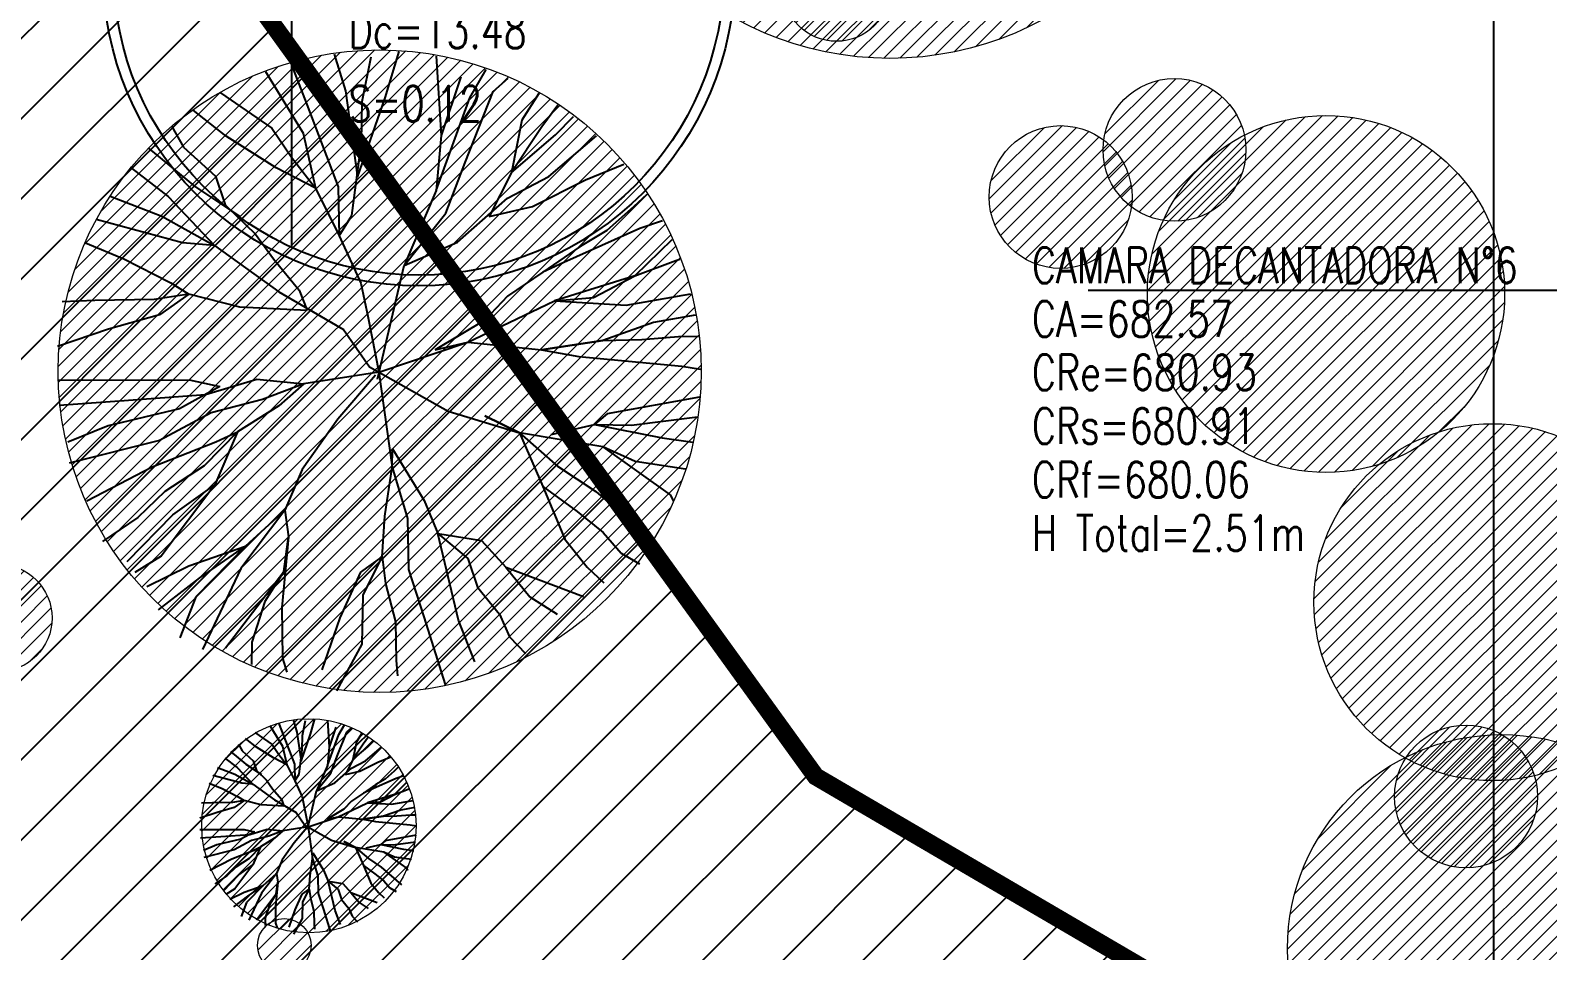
# Model space of a CAD drawing. Extents: x 352140 to 354978, y 6304672 to 6307963.
# Drawn here: x 352359.03 to 352401.51, y 6305954.48 to 6305980.27 of the extents above; entities that cross this region are included whole.
import ezdxf
from ezdxf import colors
from ezdxf.entities.mleader import LeaderData, LeaderLine
from ezdxf.math import Vec2, Vec3

# ---------------------------------------------------------------- set-up
doc = ezdxf.new("R2010")
doc.units = 0
for name, pattern in [('CONTINUOS', [0]), ('DASHDOT', [1, 0.5, -0.25, 0, -0.25]), ('DASHED', [19.049999999999997, 12.7, -6.35])]:
    doc.linetypes.add(name, pattern=pattern)
doc.layers.get('0').update_dxf_attribs({"linetype": 'CONTINUOUS'})
for name, color, linetype in [('00-S2_ALL AREA APORTANTES', 150, 'CONTINUOUS'), ('02_Geo ext_Acotamiento', 7, 'CONTINUOUS'), ('02_Geo ext_Geometria', 2, 'CONTINUOUS'), ('03_Pav ext_HCV', 34, 'CONTINUOUS'), ('03_Pav ext_Vereda HC', 42, 'CONTINUOUS'), ('03_S2_Pav ext_Borde vereda', 7, 'CONTINUOUS'), ('05_All ext_Txt', 4, 'CONTINUOUS'), ('1-coordenadas', 8, 'CONTINUOUS'), ('Paisajismo', 253, 'CONTINUOUS')]:
    doc.layers.add(name, color=color, linetype=linetype)
doc.layers.add('0_ASD_LINEA OFICIAL', color=253, linetype='DASHDOT', lineweight=20)
doc.layers.add('0_ASD_TOPOGRAFIA_ELEMENTOS', color=7, linetype='CONTINUOS', lineweight=5, true_color=0xbdbdbd)
doc.styles.add('ROMANS', font='romans.shx', dxfattribs={"width": 0.75})
doc.dimstyles.new('Principal', dxfattribs={"dimscale": 0, "dimtxt": 2, "dimasz": 2, "dimexe": 1, "dimexo": 1, "dimtad": 1, "dimrnd": 0.05, "dimzin": 1, "dimtxsty": 'ROMANS', "dimcen": 2.5, "dimclrt": 2, "dimaunit": 2, "dimadec": 0, "dimazin": 0, "dimtfac": 1, "dimtmove": 0, "dimatfit": 3, "dimfxl": 1, "dimfxlon": 1, "dimarcsym": 0})

# ---------------------------------------------------------------- blocks, each defined once
blk = doc.blocks.new('COORDENADAS')
at = {"layer": '1-coordenadas'}
blk.add_line((220, -900.625), (220, -0.625), dxfattribs=at)
blk = doc.blocks.new('_Dot')
at = {"color": 0, "linetype": 'ByBlock', "lineweight": -2}
blk.add_line((-0.5, 0), (-1, 0), dxfattribs=at)
at = {"color": 0, "linetype": 'ByBlock', "const_width": 0.5}
blk.add_lwpolyline([(-0.25, 0, 1), (0.25, 0, 1)], format="xyb", close=True, dxfattribs=at)
blk = doc.blocks.new('*D1198')
at = {"layer": '02_Geo ext_Acotamiento', "color": 0, "lineweight": -2, "transparency": 16777216}
blk.add_line((352276.2751045862, 6305950.453590345), (352270.2940694395, 6305949.519274759), dxfattribs=at)
at = {"layer": '02_Geo ext_Acotamiento', "color": 0, "transparency": 16777216}
blk.add_solid([(352270.2683459033, 6305949.68394436), (352270.3197929759, 6305949.354605158), (352269.3060518341, 6305949.364933541)], dxfattribs=at)
at = {"layer": '02_Geo ext_Acotamiento', "color": 2, "transparency": 16777216, "insert": (352273.6384944128, 6305950.96046438), "char_height": 1, "attachment_point": 5, "rotation": 8.878591050159262, "style": 'ROMANS'}
blk.add_mtext('R125,00', dxfattribs=at)
blk = doc.blocks.new('*D1275')
at = {"layer": '02_Geo ext_Acotamiento', "color": 0, "lineweight": -2, "transparency": 16777216}
blk.add_line((352265.4146312114, 6305940.601474353), (352259.5027200941, 6305939.299539646), dxfattribs=at)
at = {"layer": '02_Geo ext_Acotamiento', "color": 0, "transparency": 16777216}
blk.add_solid([(352259.466875284, 6305939.462306128), (352259.5385649044, 6305939.136773165), (352258.5261212075, 6305939.084470786)], dxfattribs=at)
at = {"layer": '02_Geo ext_Acotamiento', "color": 2, "transparency": 16777216, "insert": (352262.7517488985, 6305940.944537443), "char_height": 1, "attachment_point": 5, "rotation": 12.419567213945234, "style": 'ROMANS'}
blk.add_mtext('R137,50', dxfattribs=at)
blk = doc.blocks.new('A$C27410629')
at = {"true_color": 0x136734, "transparency": 33554559}
h = blk.add_hatch(dxfattribs=at)
h.set_pattern_fill('ANSI31', color=116, scale=0.5)
h.set_pattern_definition([(45, (-8759.562515186517, -519.1035735587502), (-1.122532015133644, 1.122532015133644), [])])
h.paths.add_polyline_path([(137.5068959888558, 1252.464406617455, 0.1176268807227723), (109.8147584422568, 1254.193915082657, 0.06692451075002814), (94.44469839795602, 1249.334472017372, 0.3153492887079504), (64.30173641118381, 1196.270282113329, 0.02268268711599586), (65.7292635223912, 1185.310127003227), (112.3603922077091, 1218.953454515778), (153.4782689701005, 1161.962272479494), (172.1053089193083, 1139.480769404351), (187.9579650288579, 1141.807885415954), (193.565073162812, 1120.465553675225), (224.197974734232, 1050.129297271156), (250.6203797236194, 989.4787086543838), (268.1526288855184, 972.7353945672494, 7.254700715645028e-06), (291.4898137452492, 983.2987389690225), (238.1945199318034, 1105.633967029937), (205.2934048173047, 1181.112163638985), (177.0531538182076, 1197.651557407602)])
at = {"layer": '0_ASD_LINEA OFICIAL', "ltscale": 8, "const_width": 0.5}
blk.add_lwpolyline([(137.5068959889312, 1252.464406617509), (177.0531538181858, 1197.651557407789), (205.2934048172829, 1181.112163639173), (238.1945199317815, 1105.633967030124), (279.3867585223161, 1122.912494985259), (245.5796072782432, 1209.119370970666)], dxfattribs=at)
blk.add_lwpolyline([(250.6203797236194, 989.4787086543838), (268.1526288854875, 972.7353945673531, 7.254700715664111e-06), (291.4898137452146, 983.2987389692971), (291.4898137452146, 983.2987389692971), (238.1945199318034, 1105.633967029937), (205.2934048173047, 1181.112163638985), (177.0531538182076, 1197.651557407602), (137.6146324061954, 1252.315079214)], format="xyb", dxfattribs=at)
blk = doc.blocks.new('1.0 - LO RECABARREN LOTEO PARQUE - VEGETACION EXISTENTE ETAPA MUNICIPAL__2024')
at = {"layer": 'Paisajismo'}
for p, q in [((352368.9657041358, 6305978.380559478), (352369.3527101639, 6305979.671800964)), ((352366.318757469, 6305979.344127645), (352366.7707998214, 6305978.191313908)), ((352367.5361526398, 6305979.60201817), (352367.8491917923, 6305978.573858429)), ((352368.3170361707, 6305978.276460923), (352368.569526959, 6305979.529439434)), ((352370.3887605289, 6305979.546050426), (352370.5301052285, 6305977.319949766)), ((352365.6132969793, 6305979.110947855), (352366.663609882, 6305977.390718527)), ((352371.0760924261, 6305978.967579279), (352370.5301052285, 6305977.319949766)), ((352371.3352430182, 6305978.378874928), (352371.7911588892, 6305979.173740719)), ((352371.9835464956, 6305978.55025322), (352372.402297286, 6305978.931970645)), ((352364.3506563898, 6305978.519513473), (352365.7856525753, 6305977.523866047)), ((352367.8491917923, 6305978.573858429), (352368.1912957964, 6305976.156349611)), ((352368.1912957964, 6305976.156349611), (352368.9657041358, 6305978.380559478)), ((352370.3865950633, 6305975.779057735), (352371.3352430182, 6305978.378874928)), ((352371.2023397287, 6305976.564040692), (352371.9835464956, 6305978.55025322)), ((352373.2631108392, 6305978.498153873), (352372.788171853, 6305977.748680291)), ((352364.5077834129, 6305977.302258899), (352363.5836214271, 6305978.032069513)), ((352366.7707998214, 6305978.191313908), (352367.6426453426, 6305975.888034356)), ((352368.2954552409, 6305977.133459244), (352368.3170361707, 6305978.276460923)), ((352373.7958396979, 6305978.167692967), (352373.3448016866, 6305977.565952432)), ((352362.9915276097, 6305977.574236531), (352363.3157765257, 6305976.998797403)), ((352372.788171853, 6305977.748680291), (352372.5021350161, 6305976.290229687)), ((352373.3448016866, 6305977.565952432), (352372.5021350161, 6305976.290229687)), ((352373.7283481344, 6305977.343438809), (352374.2361108291, 6305977.853299774)), ((352365.9127674756, 6305976.414643046), (352364.5077834129, 6305977.302258899)), ((352365.7856525753, 6305977.523866047), (352366.3424255644, 6305976.712968682)), ((352366.663609882, 6305977.390718527), (352367.0125020529, 6305975.842763733)), ((352368.0278577389, 6305975.080376216), (352368.2954552409, 6305977.133459244)), ((352370.5301052285, 6305977.319949766), (352370.3865950633, 6305975.779057735)), ((352370.5301052285, 6305977.319949766), (352370.3865950633, 6305975.779057735)), ((352372.5021350161, 6305976.290229687), (352373.7283481344, 6305977.343438809)), ((352373.5405751289, 6305976.176868466), (352374.8787465031, 6305977.315577489)), ((352362.3470812396, 6305976.955564876), (352363.6196120108, 6305975.898231693)), ((352363.3157765257, 6305976.998797403), (352364.2156772832, 6305976.181421471)), ((352366.3424255644, 6305976.712968682), (352367.0125020529, 6305975.842763733)), ((352361.8627728363, 6305976.405001611), (352362.8817714931, 6305975.610781808)), ((352367.0125020529, 6305975.842763733), (352365.9127674756, 6305976.414643046)), ((352370.6606686449, 6305975.145007697), (352371.2023397287, 6305976.564040692)), ((352372.5021350161, 6305976.290229687), (352371.8756207993, 6305975.05347952)), ((352374.5661372056, 6305976.079041244), (352375.6435983298, 6305976.520713099)), ((352363.6196120108, 6305975.898231693), (352364.8962047686, 6305975.056093735)), ((352364.2156772832, 6305976.181421471), (352364.4865137571, 6305975.375922856)), ((352367.0125020529, 6305975.842763733), (352367.6739394603, 6305974.515351561)), ((352367.6426453426, 6305975.888034356), (352367.6739394603, 6305974.515351561)), ((352372.3849398039, 6305975.56981266), (352373.5405751289, 6305976.176868466)), ((352373.0872056907, 6305975.331984677), (352374.5661372056, 6305976.079041244)), ((352361.2632517074, 6305975.626731434), (352362.7072093578, 6305975.066493594)), ((352362.8817714931, 6305975.610781808), (352364.1789897284, 6305974.238320043)), ((352370.3865950633, 6305975.779057735), (352369.4888475995, 6305973.680699439)), ((352370.988689699, 6305974.338424613), (352372.3849398039, 6305975.56981266)), ((352376.2824183455, 6305975.673083869), (352375.9273694637, 6305975.331418605)), ((352362.7072093578, 6305975.066493594), (352364.1789897284, 6305974.238320043)), ((352364.4865137571, 6305975.375922856), (352365.3292231722, 6305974.559621976)), ((352367.6739394603, 6305974.515351561), (352368.0278577389, 6305975.080376216)), ((352369.4888475995, 6305973.680699439), (352370.6606686449, 6305975.145007697)), ((352371.8756207993, 6305975.05347952), (352373.0872056907, 6305975.331984677)), ((352375.9273694637, 6305975.331418605), (352375.1709741527, 6305974.65965647)), ((352363.2880715404, 6305974.311476612), (352360.8683978046, 6305974.964759551)), ((352365.3292231722, 6305974.559621976), (352365.8309695933, 6305973.864104957)), ((352376.0913863587, 6305974.715554711), (352373.9623755057, 6305973.76550033)), ((352375.1709741527, 6305974.65965647), (352374.4188949556, 6305974.216490852)), ((352376.7252508917, 6305974.932441407), (352376.0913863587, 6305974.715554711)), ((352360.5739888998, 6305974.319666465), (352361.6425564708, 6305973.868946296)), ((352364.1789897284, 6305974.238320043), (352363.2880715404, 6305974.311476612)), ((352364.1789897284, 6305974.238320043), (352365.9852720418, 6305972.946465218)), ((352367.6739394603, 6305974.515351561), (352368.2781922881, 6305973.189023858)), ((352369.4888475995, 6305973.680699439), (352370.988689699, 6305974.338424613)), ((352374.4188949556, 6305974.216490852), (352373.3754840334, 6305973.492974752)), ((352376.9901210082, 6305974.397204769), (352375.9478665791, 6305973.387237479)), ((352361.6425564708, 6305973.868946296), (352362.9654676782, 6305973.198151966)), ((352365.8309695933, 6305973.864104957), (352366.5582306614, 6305972.992815541)), ((352373.9623755057, 6305973.76550033), (352373.3754840334, 6305973.492974752)), ((352375.9478665791, 6305973.387237479), (352377.1002647064, 6305973.822839928)), ((352377.1002647064, 6305973.822839928), (352377.2120593258, 6305973.85775067)), ((352368.7421654763, 6305970.493252827), (352369.4888475995, 6305973.680699439)), ((352373.3754840334, 6305973.492974752), (352372.3903368773, 6305972.825531663)), ((352375.9478665791, 6305973.387237479), (352373.7035051773, 6305972.686396436)), ((352374.7922378361, 6305972.780181547), (352375.9478665791, 6305973.387237479)), ((352363.466837058, 6305972.879674212), (352362.491401316, 6305972.726581638)), ((352363.466837058, 6305972.879674212), (352362.6469290967, 6305972.30002248)), ((352362.9654676782, 6305973.198151966), (352363.466837058, 6305972.879674212)), ((352364.8900650767, 6305972.509778169), (352363.466837058, 6305972.879674212)), ((352365.9852720418, 6305972.946465218), (352367.7958639771, 6305971.883211808)), ((352366.5582306614, 6305972.992815541), (352366.7761920869, 6305972.416998038)), ((352368.2781922881, 6305973.189023858), (352368.488600401, 6305972.213156478)), ((352375.7062127911, 6305972.570104816), (352377.5153718286, 6305972.888501091)), ((352360.8318680498, 6305972.700742082), (352359.9157816622, 6305972.660870329)), ((352362.491401316, 6305972.726581638), (352360.8318680498, 6305972.700742082)), ((352366.7761920869, 6305972.416998038), (352364.8900650767, 6305972.509778169)), ((352372.3903368773, 6305972.825531663), (352371.7483174896, 6305972.151609999)), ((352372.4335005112, 6305972.081500033), (352373.7035051773, 6305972.686396436)), ((352373.7035051773, 6305972.686396436), (352374.7922378361, 6305972.780181547)), ((352373.7035051773, 6305972.686396436), (352375.7062127911, 6305972.570104816)), ((352362.6469290967, 6305972.30002248), (352361.2175665117, 6305971.896466338)), ((352368.488600401, 6305972.213156478), (352368.7881438506, 6305970.689525926)), ((352371.7483174896, 6305972.151609999), (352370.3596206964, 6305971.320271828)), ((352371.2789442822, 6305971.531596933), (352372.4335005112, 6305972.081500033)), ((352376.4724941495, 6305972.08203755), (352375.0555144154, 6305971.574633183)), ((352377.6440999649, 6305972.293284407), (352376.4724941495, 6305972.08203755)), ((352361.2175665117, 6305971.896466338), (352359.7865786709, 6305971.406831005)), ((352367.7958639771, 6305971.883211808), (352368.519887937, 6305970.840473809)), ((352375.0555144154, 6305971.574633183), (352376.143167978, 6305971.611265587)), ((352376.143167978, 6305971.611265587), (352377.289091889, 6305971.703970873)), ((352377.289091889, 6305971.703970873), (352377.7317330601, 6305971.6956134)), ((352368.7881438506, 6305970.689525926), (352371.2789442822, 6305971.531596933)), ((352370.3596206964, 6305971.320271828), (352371.2789442822, 6305971.531596933)), ((352371.2789442822, 6305971.531596933), (352373.3344802749, 6305971.321272035)), ((352373.3344802749, 6305971.321272035), (352375.0555144154, 6305971.574633183)), ((352375.0555144154, 6305971.574633183), (352373.3344802749, 6305971.321272035)), ((352373.3344802749, 6305971.321272035), (352374.3865512668, 6305971.131170006)), ((352368.519887937, 6305970.840473809), (352370.7275617843, 6305969.598213421)), ((352374.3865512668, 6305971.131170006), (352377.2680289692, 6305970.861492326)), ((352377.2680289692, 6305970.861492326), (352377.7877518601, 6305970.773523754)), ((352359.7909507382, 6305970.464768087), (352363.4741541391, 6305970.476116915)), ((352363.4741541391, 6305970.476116915), (352364.332258679, 6305970.287697738)), ((352363.9286587263, 6305970.069602413), (352365.3669934593, 6305970.499810888)), ((352365.3669934593, 6305970.499810888), (352366.6801551777, 6305970.360675788)), ((352366.6801551777, 6305970.360675788), (352365.5277635425, 6305969.925068444)), ((352366.6801551777, 6305970.360675788), (352365.982030125, 6305969.744981764)), ((352368.7881438506, 6305970.689525926), (352366.6801551777, 6305970.360675788)), ((352366.6801551777, 6305970.360675788), (352366.6801551777, 6305970.360675788)), ((352368.6871389078, 6305970.60863317), (352367.6340099894, 6305969.370766679)), ((352368.7881438506, 6305970.689525926), (352369.1532701982, 6305968.027162785)), ((352359.8352784554, 6305969.769633973), (352361.5224415637, 6305969.886351237)), ((352361.5224415637, 6305969.886351237), (352363.9286587263, 6305970.069602413)), ((352364.332258679, 6305970.287697738), (352363.2003076694, 6305969.663252687)), ((352365.5277635425, 6305969.925068444), (352364.0905079055, 6305969.552012673)), ((352377.7608832216, 6305969.989562972), (352375.1747725216, 6305969.523272784)), ((352363.2003076694, 6305969.663252687), (352361.2094395306, 6305969.18418921)), ((352364.0905079055, 6305969.552012673), (352362.6456989565, 6305968.778907029)), ((352365.982030125, 6305969.744981764), (352364.82424328, 6305969.023625189)), ((352370.7275617843, 6305969.598213421), (352372.718359795, 6305968.988918351)), ((352371.7547935687, 6305969.464476941), (352372.718359795, 6305968.988918351)), ((352372.718359795, 6305968.988918351), (352371.7547935687, 6305969.464476941)), ((352375.1747725216, 6305969.523272784), (352374.8245415363, 6305969.228504473)), ((352361.2094395306, 6305969.18418921), (352360.0807379026, 6305968.731900973)), ((352367.6340099894, 6305969.370766679), (352366.6348352149, 6305967.960371779)), ((352373.6129555468, 6305968.949999338), (352374.8245415363, 6305969.228504473)), ((352374.8245415363, 6305969.228504473), (352376.7130224652, 6305968.848411867)), ((352374.8245415363, 6305969.228504473), (352375.8581673224, 6305969.208988657)), ((352375.8581673224, 6305969.208988657), (352377.7011851712, 6305969.441449654)), ((352362.6456989565, 6305968.778907029), (352360.1164735525, 6305968.140617563)), ((352362.4372759786, 6305968.041590018), (352364.2168684812, 6305968.739916081)), ((352364.82424328, 6305969.023625189), (352363.8908921658, 6305968.069353047)), ((352364.82424328, 6305969.023625189), (352364.194115168, 6305967.534820898)), ((352364.2168684812, 6305968.739916081), (352364.82424328, 6305969.023625189)), ((352375.0565951952, 6305968.601746125), (352372.718359795, 6305968.988918351)), ((352372.718359795, 6305968.988918351), (352373.3765601846, 6305967.490062365)), ((352372.718359795, 6305968.988918351), (352373.787669625, 6305968.054002425)), ((352376.7130224652, 6305968.848411867), (352377.5728548818, 6305968.732780656)), ((352369.1532701982, 6305968.027162785), (352369.1629816127, 6305968.541513303)), ((352369.1629816127, 6305968.541513303), (352370.0510194357, 6305967.095486084)), ((352375.0565951952, 6305968.601746125), (352376.9413623235, 6305967.251086521)), ((352375.9640492643, 6305968.184420066), (352375.0565951952, 6305968.601746125)), ((352377.3675509297, 6305967.970376405), (352375.9640492643, 6305968.184420066)), ((352360.6097398169, 6305967.085843514), (352362.4372759786, 6305968.041590018)), ((352363.8908921658, 6305968.069353047), (352362.7902899908, 6305967.346916771)), ((352366.6348352149, 6305967.960371779), (352366.1557505938, 6305966.826008192)), ((352368.9558124712, 6305966.658799036), (352369.1532701982, 6305968.027162785)), ((352369.1532701982, 6305968.027162785), (352369.5838043308, 6305966.589773657)), ((352373.787669625, 6305968.054002425), (352374.8612890776, 6305967.347687914)), ((352362.7902899908, 6305967.346916771), (352362.0328155844, 6305966.618001929)), ((352364.194115168, 6305967.534820898), (352362.6916188186, 6305965.539629924)), ((352363.0150342023, 6305966.695993788), (352364.194115168, 6305967.534820898)), ((352373.3765601846, 6305967.490062365), (352373.9883749986, 6305966.015207781)), ((352373.3765601846, 6305967.490062365), (352374.3358102061, 6305966.785902484)), ((352374.8612890776, 6305967.347687914), (352376.5499583598, 6305965.886544033)), ((352370.0510194357, 6305967.095486084), (352370.4340671482, 6305966.173527422)), ((352376.9413623235, 6305967.251086521), (352377.0316931944, 6305967.077892753)), ((352362.0328155844, 6305966.618001929), (352361.0476684283, 6305965.950558837)), ((352361.7408785075, 6305965.38536341), (352363.0150342023, 6305966.695993788)), ((352366.1557505938, 6305966.826008192), (352364.9235077699, 6305965.191331046)), ((352365.0497532085, 6305965.817822686), (352366.1557505938, 6305966.826008192)), ((352366.1557505938, 6305966.826008192), (352366.2560989882, 6305966.080901628)), ((352368.8770403785, 6305965.516881949), (352368.9558124712, 6305966.658799036)), ((352369.5838043308, 6305966.589773657), (352369.6140128608, 6305965.159943051)), ((352374.3358102061, 6305966.785902484), (352375.0684599929, 6305966.200367184)), ((352366.2560989882, 6305966.080901628), (352366.0679692843, 6305964.098139136)), ((352366.1233792433, 6305965.111508052), (352366.2560989882, 6305966.080901628)), ((352366.2560989882, 6305966.080901628), (352366.1233792433, 6305965.111508052)), ((352371.0158859383, 6305963.746390636), (352370.4340671482, 6305966.173527422)), ((352370.4340671482, 6305966.173527422), (352370.4340671482, 6305966.173527422)), ((352370.4340671482, 6305966.173527422), (352371.6610903835, 6305965.973040784)), ((352370.4340671482, 6305966.173527422), (352371.2789413373, 6305965.471531834)), ((352375.0684599929, 6305966.200367184), (352375.5723644258, 6305965.619146041)), ((352363.4619632766, 6305965.26675865), (352365.0497532085, 6305965.817822686)), ((352365.0497532085, 6305965.817822686), (352363.661049659, 6305964.401910463)), ((352363.7743533329, 6305964.927177055), (352365.0497532085, 6305965.817822686)), ((352371.6610903835, 6305965.973040784), (352372.3363600826, 6305965.228364645)), ((352373.9883749986, 6305966.015207781), (352374.6197652213, 6305965.228306385)), ((352362.6916188186, 6305965.539629924), (352361.9505278211, 6305965.080023238)), ((352362.2877569174, 6305964.686165961), (352363.4619632766, 6305965.26675865)), ((352368.2839275989, 6305965.089606411), (352368.8770403785, 6305965.516881949)), ((352368.3418500929, 6305964.440745997), (352368.8770403785, 6305965.516881949)), ((352368.8770403785, 6305965.516881949), (352368.9673234971, 6305964.775322269)), ((352371.2789413373, 6305965.471531834), (352371.5497777208, 6305964.666028446)), ((352372.3363600826, 6305965.228364645), (352374.5094196058, 6305964.409401967)), ((352372.3363600826, 6305965.228364645), (352373.0100045721, 6305964.397611707)), ((352374.6197652213, 6305965.228306385), (352375.0853834107, 6305964.788970457)), ((352375.5723644258, 6305965.619146041), (352376.0816641588, 6305965.323678898)), ((352362.6133293796, 6305964.034371893), (352363.7743533329, 6305964.927177055)), ((352364.9235077699, 6305965.191331046), (352363.8509626949, 6305962.924768164)), ((352364.4955882653, 6305962.965356898), (352366.1233792433, 6305965.111508052)), ((352366.1233792433, 6305965.111508052), (352365.5925051619, 6305964.263973392)), ((352367.6996676339, 6305963.809003907), (352368.2839275989, 6305965.089606411)), ((352369.6140128608, 6305965.159943051), (352370.0466985134, 6305963.836854692)), ((352363.661049659, 6305964.401910463), (352363.2084314634, 6305963.24798607)), ((352368.3159529584, 6305963.069143026), (352368.3418500929, 6305964.440745997)), ((352368.9673234971, 6305964.775322269), (352369.2484827345, 6305963.693652558)), ((352371.5497777208, 6305964.666028446), (352372.1648144765, 6305963.911204091)), ((352373.0100045721, 6305964.397611707), (352373.7762859304, 6305963.909544437)), ((352365.5925051619, 6305964.263973392), (352365.2277964636, 6305963.127450283)), ((352366.0679692843, 6305964.098139136), (352366.0842197432, 6305962.677034813)), ((352367.1982942424, 6305962.354619055), (352367.6996676339, 6305963.809003907)), ((352369.2484827345, 6305963.693652558), (352369.2712352361, 6305962.616861007)), ((352370.0466985134, 6305963.836854692), (352370.640160831, 6305961.939023758)), ((352371.4676907172, 6305962.575389895), (352371.0158859383, 6305963.746390636)), ((352372.1648144765, 6305963.911204091), (352372.4388880582, 6305963.277154057)), ((352365.2277964636, 6305963.127450283), (352365.2159270373, 6305962.498803887)), ((352372.4388880582, 6305963.277154057), (352372.887759341, 6305962.811313387)), ((352366.0842197432, 6305962.677034813), (352366.2061100883, 6305962.287243328)), ((352367.6048728022, 6305961.767650026), (352368.3159529584, 6305963.069143026)), ((352369.2712352361, 6305962.616861007), (352369.3061759236, 6305962.18565667)), ((352366.8663955531, 6305960.5454604), (352366.99686002, 6305960.980753702)), ((352365.3106064941, 6305960.59230349), (352365.794361265, 6305960.256658562)), ((352365.7362580849, 6305960.791683258), (352366.0903314146, 6305960.211772905)), ((352365.9740774471, 6305960.870291017), (352366.1264664546, 6305960.481663402)), ((352366.3844762536, 6305960.957229069), (352366.4900055818, 6305960.610623841)), ((352366.4900055818, 6305960.610623841), (352366.6053330272, 6305959.79565204)), ((352366.6053330272, 6305959.79565204), (352366.8663955531, 6305960.5454604)), ((352366.6477216458, 6305960.510367503), (352366.7328393796, 6305960.93276189)), ((352367.3453952689, 6305959.668462332), (352367.6651961009, 6305960.544892517)), ((352367.3461252738, 6305960.938361657), (352367.3937743014, 6305960.187915889)), ((352367.5778332656, 6305960.743351957), (352367.3937743014, 6305960.187915889)), ((352367.620392776, 6305959.933089691), (352367.8837471349, 6305960.602666236)), ((352367.6651961009, 6305960.544892517), (352367.818890919, 6305960.8128515)), ((352367.8837471349, 6305960.602666236), (352368.0249131497, 6305960.73134785)), ((352368.3151039303, 6305960.585102908), (352368.1549961873, 6305960.332446194)), ((352364.8524275538, 6305960.273639068), (352364.9617358305, 6305960.079651497)), ((352365.363575936, 6305960.181952081), (352365.0520296238, 6305960.427980168)), ((352365.8372132532, 6305959.882725918), (352365.363575936, 6305960.181952081)), ((352365.794361265, 6305960.256658562), (352365.9820562516, 6305959.98329514)), ((352366.0903314146, 6305960.211772905), (352366.207947234, 6305959.689938406)), ((352366.1264664546, 6305960.481663402), (352366.4203762466, 6305959.705199685)), ((352366.5502360584, 6305959.432928246), (352366.6404464503, 6305960.125047652)), ((352366.6404464503, 6305960.125047652), (352366.6477216458, 6305960.510367503)), ((352367.3937743014, 6305960.187915889), (352367.3453952689, 6305959.668462332)), ((352367.3937743014, 6305960.187915889), (352367.3453952689, 6305959.668462332)), ((352368.1549961873, 6305960.332446194), (352368.05856967, 6305959.840784652)), ((352368.3426429144, 6305960.270846398), (352368.05856967, 6305959.840784652)), ((352368.05856967, 6305959.840784652), (352368.4719411145, 6305960.195834332)), ((352368.4946933463, 6305960.473700495), (352368.3426429144, 6305960.270846398)), ((352368.408640537, 6305959.802569197), (352368.8597544794, 6305960.186441941)), ((352368.4719411145, 6305960.195834332), (352368.6431141312, 6305960.367714702)), ((352364.4719105097, 6305959.879475673), (352364.815427424, 6305959.611734459)), ((352364.6351767979, 6305960.065077285), (352365.0641624898, 6305959.708637333)), ((352364.9617358305, 6305960.079651497), (352365.2651033859, 6305959.804104071)), ((352365.0641624898, 6305959.708637333), (352365.4945175272, 6305959.424742323)), ((352365.2651033859, 6305959.804104071), (352365.3564056748, 6305959.532560633)), ((352366.207947234, 6305959.689938406), (352365.8372132532, 6305959.882725918)), ((352365.9820562516, 6305959.98329514), (352366.207947234, 6305959.689938406)), ((352366.207947234, 6305959.689938406), (352366.4309258767, 6305959.242451521)), ((352366.4203762466, 6305959.705199685), (352366.4309258767, 6305959.242451521)), ((352367.4377888265, 6305959.454716307), (352367.620392776, 6305959.933089691)), ((352368.05856967, 6305959.840784652), (352367.8473640623, 6305959.42386104)), ((352368.0190617301, 6305959.597923258), (352368.408640537, 6305959.802569197)), ((352368.2558041526, 6305959.517748536), (352368.7543700606, 6305959.769590444)), ((352368.7543700606, 6305959.769590444), (352369.1175953879, 6305959.91848343)), ((352364.952396141, 6305959.17372278), (352364.1366945206, 6305959.393952453)), ((352364.2698046023, 6305959.617111274), (352364.7565803925, 6305959.428248243)), ((352364.7565803925, 6305959.428248243), (352365.2527355623, 6305959.149060807)), ((352364.815427424, 6305959.611734459), (352365.2527355623, 6305959.149060807)), ((352365.3564056748, 6305959.532560633), (352365.6404933289, 6305959.257375619)), ((352366.4309258767, 6305959.242451521), (352366.5502360584, 6305959.432928246)), ((352367.3453952689, 6305959.668462332), (352367.0427536152, 6305958.961080079)), ((352367.0427536152, 6305958.961080079), (352367.4377888265, 6305959.454716307)), ((352367.5483687371, 6305959.182807282), (352368.0190617301, 6305959.597923258)), ((352367.8473640623, 6305959.42386104), (352368.2558041526, 6305959.517748536)), ((352369.268550211, 6305959.309942452), (352368.5508346047, 6305958.989667497)), ((352368.9582679954, 6305959.291098471), (352368.7047328966, 6305959.141701918)), ((352369.2132581091, 6305959.517557705), (352368.9582679954, 6305959.291098471)), ((352369.332949431, 6305959.632737246), (352369.2132581091, 6305959.517557705)), ((352369.4822337002, 6305959.383057611), (352369.268550211, 6305959.309942452)), ((352364.0374456768, 6305959.17648368), (352364.3976728786, 6305959.024540397)), ((352364.3976728786, 6305959.024540397), (352364.8436424321, 6305958.798407421)), ((352365.2527355623, 6305959.149060807), (352364.952396141, 6305959.17372278)), ((352365.2527355623, 6305959.149060807), (352365.8616554294, 6305958.71356074)), ((352365.6404933289, 6305959.257375619), (352365.8096381862, 6305959.022908323)), ((352365.8096381862, 6305959.022908323), (352366.0548067901, 6305958.729186)), ((352366.4309258767, 6305959.242451521), (352366.6346268977, 6305958.795330225)), ((352366.791037936, 6305957.886552828), (352367.0427536152, 6305958.961080079)), ((352367.0427536152, 6305958.961080079), (352367.5483687371, 6305959.182807282)), ((352368.3529863089, 6305958.89779579), (352368.0208811496, 6305958.672792559)), ((352368.7047328966, 6305959.141701918), (352368.3529863089, 6305958.89779579)), ((352368.5508346047, 6305958.989667497), (352368.3529863089, 6305958.89779579)), ((352369.2201679374, 6305958.862150462), (352368.4635662498, 6305958.625888371)), ((352368.8305913494, 6305958.657504479), (352369.2201679374, 6305958.862150462)), ((352369.5715246571, 6305959.202622792), (352369.2201679374, 6305958.862150462)), ((352369.2201679374, 6305958.862150462), (352369.6086554454, 6305959.008997377)), ((352369.6086554454, 6305959.008997377), (352369.6463427793, 6305959.020766214)), ((352364.1243798934, 6305958.630724465), (352363.8155559641, 6305958.617283209)), ((352364.6838288613, 6305958.639435295), (352364.1243798934, 6305958.630724465)), ((352364.736259179, 6305958.495636984), (352364.2544035637, 6305958.359593271)), ((352365.0126601841, 6305958.691044674), (352364.6838288613, 6305958.639435295)), ((352365.0126601841, 6305958.691044674), (352364.736259179, 6305958.495636984)), ((352364.8436424321, 6305958.798407421), (352365.0126601841, 6305958.691044674)), ((352365.492447762, 6305958.566348193), (352365.0126601841, 6305958.691044674)), ((352366.1282842533, 6305958.535070876), (352365.492447762, 6305958.566348193)), ((352365.8616554294, 6305958.71356074), (352366.4720281229, 6305958.355125007)), ((352366.0548067901, 6305958.729186), (352366.1282842533, 6305958.535070876)), ((352366.6346268977, 6305958.795330225), (352366.7055580468, 6305958.466353391)), ((352366.7055580468, 6305958.466353391), (352366.8065378085, 6305957.952718892)), ((352367.8044485591, 6305958.445605321), (352367.3363018798, 6305958.165351052)), ((352367.6462171082, 6305958.236591331), (352368.0354321387, 6305958.421970394)), ((352368.0208811496, 6305958.672792559), (352367.8044485591, 6305958.445605321)), ((352368.0354321387, 6305958.421970394), (352368.4635662498, 6305958.625888371)), ((352368.4635662498, 6305958.625888371), (352368.8305913494, 6305958.657504479)), ((352368.4635662498, 6305958.625888371), (352369.138703489, 6305958.586685044)), ((352369.3970263101, 6305958.422151597), (352368.9193451054, 6305958.251099377)), ((352369.138703489, 6305958.586685044), (352369.748593135, 6305958.694020323)), ((352369.7919889647, 6305958.493365496), (352369.3970263101, 6305958.422151597)), ((352364.2544035637, 6305958.359593271), (352363.7720000549, 6305958.19453121)), ((352366.4720281229, 6305958.355125007), (352366.716105458, 6305958.00360527)), ((352366.716105458, 6305958.00360527), (352367.4603393222, 6305957.584824095)), ((352366.8065378085, 6305957.952718892), (352367.6462171082, 6305958.236591331)), ((352367.3363018798, 6305958.165351052), (352367.6462171082, 6305958.236591331)), ((352367.6462171082, 6305958.236591331), (352368.3391634402, 6305958.165688234)), ((352368.3391634402, 6305958.165688234), (352368.9193451054, 6305958.251099377)), ((352368.9193451054, 6305958.251099377), (352368.3391634402, 6305958.165688234)), ((352368.3391634402, 6305958.165688234), (352368.6938294434, 6305958.101602514)), ((352368.6938294434, 6305958.101602514), (352369.6652108309, 6305958.010690869)), ((352368.9193451054, 6305958.251099377), (352369.2860064285, 6305958.263448608)), ((352369.2860064285, 6305958.263448608), (352369.6723113989, 6305958.294700694)), ((352369.6652108309, 6305958.010690869), (352369.8404157761, 6305957.981035586)), ((352369.6723113989, 6305958.294700694), (352369.8215311533, 6305958.291883289)), ((352363.7734739323, 6305957.876950274), (352365.0151268617, 6305957.880776103)), ((352363.7884173481, 6305957.64261206), (352364.3571806739, 6305957.681958877)), ((352364.9228098663, 6305957.606749627), (352364.251663859, 6305957.445251468)), ((352364.3571806739, 6305957.681958877), (352365.1683459187, 6305957.74373509)), ((352365.2229072573, 6305957.569249257), (352364.7358444837, 6305957.308625885)), ((352365.3044044007, 6305957.817257692), (352364.9228098663, 6305957.606749627)), ((352365.0151268617, 6305957.880776103), (352365.3044044007, 6305957.817257692)), ((352365.1683459187, 6305957.74373509), (352365.6532261548, 6305957.888763631)), ((352365.7074237168, 6305957.695010921), (352365.2229072573, 6305957.569249257)), ((352365.8605625397, 6305957.634301498), (352365.470258429, 6305957.391123371)), ((352365.6532261548, 6305957.888763631), (352366.0959090362, 6305957.841859487)), ((352366.0959090362, 6305957.841859487), (352365.7074237168, 6305957.695010921)), ((352366.0959090362, 6305957.841859487), (352365.8605625397, 6305957.634301498)), ((352366.8065378085, 6305957.952718892), (352366.0959090362, 6305957.841859487)), ((352366.0959090362, 6305957.841859487), (352366.0959090362, 6305957.841859487)), ((352366.7724878065, 6305957.925448953), (352366.4174651634, 6305957.508149015)), ((352366.8065378085, 6305957.952718892), (352366.9296263675, 6305957.055203703)), ((352367.4603393222, 6305957.584824095), (352368.1314616884, 6305957.379423272)), ((352369.8313580293, 6305957.716752816), (352368.9595484721, 6305957.559560689)), ((352364.251663859, 6305957.445251468), (352363.8711647309, 6305957.292779569)), ((352364.7358444837, 6305957.308625885), (352363.8832116557, 6305957.093450696)), ((352364.6655825478, 6305957.060067301), (352365.2655049533, 6305957.295481559)), ((352365.470258429, 6305957.391123371), (352365.1556143491, 6305957.069426556)), ((352365.470258429, 6305957.391123371), (352365.257834533, 6305956.88922923)), ((352365.2655049533, 6305957.295481559), (352365.470258429, 6305957.391123371)), ((352366.4174651634, 6305957.508149015), (352366.0806311223, 6305957.032687638)), ((352366.9296263675, 6305957.055203703), (352366.9329002042, 6305957.228597556)), ((352366.9329002042, 6305957.228597556), (352367.2322686192, 6305956.741124089)), ((352367.8066317246, 6305957.539739891), (352368.1314616884, 6305957.379423272)), ((352368.1314616884, 6305957.379423272), (352367.8066317246, 6305957.539739891)), ((352368.9197094495, 6305957.248902777), (352368.1314616884, 6305957.379423272)), ((352368.1314616884, 6305957.379423272), (352368.3533490926, 6305956.874140581)), ((352368.1314616884, 6305957.379423272), (352368.4919391148, 6305957.064251674)), ((352368.4330408614, 6305957.366303196), (352368.841481322, 6305957.460190685)), ((352368.9595484721, 6305957.559560689), (352368.841481322, 6305957.460190685)), ((352368.841481322, 6305957.460190685), (352369.4781113481, 6305957.332056817)), ((352368.841481322, 6305957.460190685), (352369.1899292205, 6305957.453611664)), ((352368.9197094495, 6305957.248902777), (352369.555087508, 6305956.793578899)), ((352369.2256233186, 6305957.108217057), (352368.9197094495, 6305957.248902777)), ((352369.1899292205, 6305957.453611664), (352369.8112330862, 6305957.531977111)), ((352369.4781113481, 6305957.332056817), (352369.7679713755, 6305957.293076121)), ((352364.0494977484, 6305956.737873459), (352364.6655825478, 6305957.060067301)), ((352364.7845878904, 6305956.825884449), (352364.5292340005, 6305956.580158339)), ((352365.257834533, 6305956.88922923), (352364.751324631, 6305956.216625941)), ((352365.1556143491, 6305957.069426556), (352364.7845878904, 6305956.825884449)), ((352364.8603519137, 6305956.606450347), (352365.257834533, 6305956.88922923)), ((352366.0806311223, 6305957.032687638), (352365.9191258351, 6305956.650279794)), ((352366.8630609519, 6305956.593911542), (352366.9296263675, 6305957.055203703)), ((352366.9296263675, 6305957.055203703), (352367.0747646911, 6305956.570642242)), ((352367.2322686192, 6305956.741124089), (352367.3613986895, 6305956.430320544)), ((352368.3533490926, 6305956.874140581), (352368.5595993518, 6305956.376949056)), ((352368.3533490926, 6305956.874140581), (352368.6767240111, 6305956.63675967)), ((352368.4919391148, 6305957.064251674), (352368.8538693677, 6305956.826144411)), ((352368.8538693677, 6305956.826144411), (352369.4231404431, 6305956.333574932)), ((352369.6987609015, 6305957.03606032), (352369.2256233186, 6305957.108217057)), ((352369.555087508, 6305956.793578899), (352369.5855391498, 6305956.735193161)), ((352364.5292340005, 6305956.580158339), (352364.1971288412, 6305956.355155106)), ((352364.4308184401, 6305956.164620813), (352364.8603519137, 6305956.606450347)), ((352365.0110171727, 6305956.124637697), (352365.5462805849, 6305956.310408126)), ((352365.5462805849, 6305956.310408126), (352365.078131628, 6305955.833086792)), ((352365.1163276827, 6305956.010160587), (352365.5462805849, 6305956.310408126)), ((352365.9191258351, 6305956.650279794), (352365.5037217031, 6305956.099210128)), ((352365.5462805849, 6305956.310408126), (352365.9191258351, 6305956.650279794)), ((352365.9529545066, 6305956.399095256), (352365.8895336817, 6305955.73068176)), ((352365.9082130567, 6305956.072300821), (352365.9529545066, 6305956.399095256)), ((352365.9529545066, 6305956.399095256), (352365.9082130567, 6305956.072300821)), ((352365.9191258351, 6305956.650279794), (352365.9529545066, 6305956.399095256)), ((352366.8365059157, 6305956.208957321), (352366.8630609519, 6305956.593911542)), ((352367.0747646911, 6305956.570642242), (352367.0849483561, 6305956.088628851)), ((352367.557536922, 6305955.612103038), (352367.3613986895, 6305956.430320544)), ((352367.3613986895, 6305956.430320544), (352367.3613986895, 6305956.430320544)), ((352367.3613986895, 6305956.430320544), (352367.7750432345, 6305956.362734045)), ((352367.3613986895, 6305956.430320544), (352367.6462161154, 6305956.193669243)), ((352367.7750432345, 6305956.362734045), (352368.0026849117, 6305956.111694608)), ((352368.5595993518, 6305956.376949056), (352368.7724487208, 6305956.111674968)), ((352368.6767240111, 6305956.63675967), (352368.9237092179, 6305956.439368556)), ((352368.9237092179, 6305956.439368556), (352369.0935815673, 6305956.243431797)), ((352364.751324631, 6305956.216625941), (352364.5014937888, 6305956.061686905)), ((352364.615177843, 6305955.928912798), (352365.0110171727, 6305956.124637697)), ((352364.7249323033, 6305955.709185043), (352365.1163276827, 6305956.010160587)), ((352365.5037217031, 6305956.099210128), (352365.142153636, 6305955.33512405)), ((352365.3594648025, 6305955.348807009), (352365.9082130567, 6305956.072300821)), ((352365.9082130567, 6305956.072300821), (352365.7292489089, 6305955.786586517)), ((352366.4395991586, 6305955.633210738), (352366.6365603411, 6305956.064917509)), ((352366.6365603411, 6305956.064917509), (352366.8365059157, 6305956.208957321)), ((352366.6560867225, 6305955.846178726), (352366.8365059157, 6305956.208957321)), ((352366.8365059157, 6305956.208957321), (352366.8669414596, 6305955.95896848)), ((352366.8669414596, 6305955.95896848), (352366.9617236785, 6305955.594324387)), ((352367.0849483561, 6305956.088628851), (352367.2308119834, 6305955.642599578)), ((352367.6462161154, 6305956.193669243), (352367.7375183739, 6305955.922124196)), ((352367.7375183739, 6305955.922124196), (352367.9448547891, 6305955.66766367)), ((352368.0026849117, 6305956.111694608), (352368.7352498638, 6305955.835612269)), ((352368.0026849117, 6305956.111694608), (352368.2297787109, 6305955.831637628)), ((352368.7724487208, 6305956.111674968), (352368.9294143091, 6305955.963569451)), ((352369.0935815673, 6305956.243431797), (352369.2652727385, 6305956.143826209)), ((352365.078131628, 6305955.833086792), (352364.9255484967, 6305955.444084761)), ((352365.7292489089, 6305955.786586517), (352365.6063011445, 6305955.403450672)), ((352365.8895336817, 6305955.73068176), (352365.8950119102, 6305955.251610107)), ((352366.2705800543, 6305955.14291981), (352366.4395991586, 6305955.633210738)), ((352366.6473564816, 6305955.383794582), (352366.6560867225, 6305955.846178726)), ((352366.9617236785, 6305955.594324387), (352366.969393825, 6305955.231324781)), ((352367.2308119834, 6305955.642599578), (352367.4308753915, 6305955.002817551)), ((352367.7098458407, 6305955.217344361), (352367.557536922, 6305955.612103038)), ((352367.9448547891, 6305955.66766367), (352368.0372483467, 6305955.453917646)), ((352368.0372483467, 6305955.453917646), (352368.1885683479, 6305955.296877056)), ((352368.2297787109, 6305955.831637628), (352368.488101532, 6305955.667104181)), ((352365.6063011445, 6305955.403450672), (352365.6022998157, 6305955.191526281)), ((352365.8950119102, 6305955.251610107), (352365.9361026369, 6305955.120206628)), ((352366.4076426611, 6305954.945045369), (352366.6473564816, 6305955.383794582)), ((352366.969393825, 6305955.231324781), (352366.9811727583, 6305955.085960523))]:
    blk.add_line(p, q, dxfattribs=at)

msp = doc.modelspace()

# ---------------------------------------------------------------- hatches: boundary and pattern name
at = {"layer": '00-S2_ALL AREA APORTANTES', "linetype": 'DASHED', "lineweight": 40, "ltscale": 0.25}
h = msp.add_hatch(dxfattribs=at)
h.set_pattern_fill('ANSI31', color=150, scale=0.5, angle=82.24516604670926)
h.set_pattern_definition([(127.2451660467093, (0, 0), (-1.263734244477452, -0.9607975902004564), [])])
h.paths.add_polyline_path([(352411.883902679, 6305992.164353206), (352394.6103214559, 6306001.120813075, 0.007788078555774181), (352393.7741001321, 6306001.538003581), (352388.4973072106, 6305990.208262864, 0.0003866932906317058), (352388.7848668274, 6305990.074641938, -0.01159016032682236), (352405.9871731158, 6305981.141781882, 0.04701823699164139), (352422.7096420562, 6305974.32428999), (352425.7015814067, 6305986.480838565, -0.0446982641629579)])
at = {"layer": '03_Pav ext_HCV'}
h = msp.add_hatch(dxfattribs=at)
h.set_pattern_fill('SWAMP', color=256, scale=0.025, angle=-5.87842838446813e-10, style=0)
h.set_pattern_definition([(359.9999999994121, (0, 0), (0.3175000000056422, 0.5499261309017425), [0.079375, -0.555625]), (90, (0.0396875, -4.071855352894005e-13), (-0.3174999999943578, 0.5499261309082575), [0.0396875, -1.06016476181]), (90, (0.049609375, -5.089819191117507e-13), (-0.3174999999943578, 0.5499261309082575), [0.03175, -1.06810226181]), (90, (0.029765625, -3.053891514670504e-13), (-0.3174999999943578, 0.5499261309082575), [0.03175, -1.06810226181]), (59.99999999941215, (0.05953125000000001, -6.107783029341008e-13), (-0.3174999995629745, 0.5499261311573168), [0.0254, -0.6096]), (119.9999999994121, (0.01984375, -2.035927676447003e-13), (-0.6349999995686166, 2.555744082988348e-10), [0.0254, -0.6095999999999999])])
h.paths.add_polyline_path([(352360.868372727, 6306028.31840835, 0.2867501767208371), (352276.1412867496, 6306023.175510557, 0.01869958964940587), (352271.7705830562, 6306019.63894139, 0.1387730875209856), (352249.4208122046, 6305985.325619695, 0.08211699766830355), (352247.1096555825, 6305968.544474194), (352254.11489188, 6305968.473110226, -0.0849190631894005), (352256.1782145034, 6305983.480684427, -0.1378571209184878), (352276.3741181307, 6306014.365663016, -0.08216666129112944), (352277.762515263, 6306015.224032857), (352283.6096528716, 6306017.625902134, -0.7562922686620178), (352284.3226251645, 6306016.717655372), (352280.5182882363, 6306011.50930614, -0.05613840177760803), (352279.7611070714, 6306010.685063163, 0.1378525137337985), (352260.9870741788, 6305982.104565816), (352259.4697379309, 6305977.322016968, 0.03125424276533748), (352257.2518488735, 6305968.441153317), (352264.3677510897, 6305968.368661969, -0.02665530429574394), (352266.1419831768, 6305975.205145839), (352267.6593194248, 6305979.987694686, -0.1347586241790884), (352283.8411908795, 6306004.95120816, 0.05309188545623043), (352286.6875024904, 6306008.087643748), (352291.8375113436, 6306015.138292825, -0.1315344263085925), (352295.8643306832, 6306018.383788061, -0.2245901210606135), (352352.3677380227, 6306016.96834866, -0.1771469914567127), (352353.7775416014, 6306015.464844507), (352355.0256382796, 6306012.534005799, 0.1587547824207233), (352356.2473872155, 6306011.133888852), (352356.61527247, 6306010.904603812, 0.03127920765357715), (352404.2635354987, 6305985.296902456, 0.1549179150466921), (352406.0652175725, 6305985.073782303), (352409.3647523095, 6305985.688455695, -0.1516099281221849), (352411.13108648, 6305985.481296828, 0.09607903957190114), (352450.5630709757, 6305976.410355219, 0.02015954793188863), (352451.6638567296, 6305976.417867715, 0.03045081609371835), (352465.8170346431, 6305977.967684446, -0.006248532946582673), (352484.699637598, 6305980.9866748, 0.02063806963239873), (352496.4057222297, 6305983.221488672, 0.002065357639369774), (352497.5663418849, 6305983.498192595), (352495.9099347821, 6305990.600186132), (352492.9982529592, 6305990.597078585, -0.7874431456719597), (352492.7225948891, 6305991.73057545), (352495.3422021209, 6305993.034390673), (352493.6820656086, 6306000.152374386, 0.03088089592298866), (352481.5194309896, 6305996.589871377, -0.06443924997046216), (352455.7354173818, 6305990.740502411), (352459.2428169689, 6305990.830949344), (352455.7354173818, 6305990.740502411, -0.01148082269427051), (352451.0179998683, 6305990.402995264, -0.02776823934322075), (352440.8206754049, 6305991.327020614), (352444.24992591, 6305990.587070875), (352440.8206754049, 6305991.327020614, -0.07020690110198488), (352416.0878331155, 6305998.601983743), (352416.6023085983, 6305998.041795899), (352413.0038271977, 6305999.99411206, -0.03572216795586271)])
at = {"layer": '03_Pav ext_Vereda HC'}
h = msp.add_hatch(dxfattribs=at)
h.set_pattern_fill('DOTS', color=256, scale=0.2, style=0)
h.set_pattern_definition([(0, (0, 0), (0.15875, 0.3175), [0, -0.3175])])
h.paths.add_polyline_path([(352533.7781987465, 6305988.647630177, 0.001234498587345054), (352535.675126165, 6305989.286498093), (352535.0273047538, 6305991.17866681, -0.001236873237655371), (352533.135689451, 6305990.541615871, -0.02053009870907239), (352503.8853697219, 6305981.940228953), (352503.2840382411, 6305984.518491437), (352499.4039184833, 6305983.544208242), (352499.9993888386, 6305980.991075858, -0.008887102906639828), (352487.1047705442, 6305978.156272031, -0.01455549524336389), (352464.6282001356, 6305974.170378275, -0.008990183444713605), (352459.9926205119, 6305973.570179023), (352460.1984365283, 6305971.58073849, 0.009019331760126793), (352464.9206284034, 6305972.191872346, 0.01455169346436648), (352487.5052945014, 6305976.196778146, 0.03211359260083807)])
h.paths.add_polyline_path([(352453.0159213872, 6305972.983824089, -0.006800505392013569), (352449.4833227422, 6305972.830716716, -0.009066641678675507), (352444.7696182578, 6305972.776126778), (352444.5771080579, 6305970.777466943, 0.01638310348206576), (352453.2219476647, 6305970.992351152)])
h.paths.add_polyline_path([(352389.6460369565, 6305991.879874823, -0.01753322086345317), (352376.9513572304, 6305998.31509122), (352352.1532079588, 6306011.99899601, 0.04440363374849853), (352342.0535807689, 6306016.089608755, 0.1133237876608219), (352314.4714570942, 6306018.047333277), (352314.9360717349, 6306016.097052595, -0.1572406347358349), (352351.2139975071, 6306010.232972499), (352375.9850852466, 6305996.564000573, 0.01750636999426037), (352388.7848668274, 6305990.074641938, -0.0115901603268221), (352405.9871731158, 6305981.141781882, 0.08676206377402094), (352437.5751283566, 6305971.093253941), (352437.7670282808, 6305973.085577833, -0.0864982168626583), (352406.9311932966, 6305982.905094895, 0.01159024218480682)])
h.paths.add_polyline_path([(352298.9308368328, 6306011.291528256, -0.04076991370934013), (352308.0869286793, 6306014.635858133), (352307.6251471448, 6306016.57596012, 0.04303443395370096), (352297.5531387314, 6306012.854879401, 0.2722251189562815), (352266.1428912832, 6305966.550484804), (352264.4334961653, 6305966.567898809, 0.01531595787327513), (352263.8567137016, 6305962.573567073), (352266.0299973136, 6305962.551427328, 0.02154698335859366), (352266.2729303729, 6305957.80291892, 0.06328346041658212), (352273.0108519612, 6305926.495241333, 0.007703608626722357), (352278.1261176605, 6305912.650623268), (352279.9891282905, 6305913.378097652, -0.007677046379327455), (352274.9122720578, 6305927.117035691, -0.06339052285138146), (352268.2648698924, 6305957.982510693, -0.3183358391945924)])
at = {"layer": '0_ASD_TOPOGRAFIA_ELEMENTOS'}
h = msp.add_hatch(dxfattribs=at)
h.set_pattern_fill('ANSI31', color=256, scale=0.1)
h.set_pattern_definition([(45, (346080.3179324425, 6304248.731688133), (-0.2245064030267289, 0.2245064030267289), [])])
edge = h.paths.add_edge_path()
edge.add_arc((352383.0921497834, 6305988.483864447), 9, 0, 360)
h = msp.add_hatch(dxfattribs=at)
h.set_pattern_fill('ANSI31', color=256, scale=0.1)
h.set_pattern_definition([(45, (346078.8224918565, 6304241.708327102), (-0.2245064030267289, 0.2245064030267289), [])])
edge = h.paths.add_edge_path()
edge.add_arc((352381.5967091974, 6305981.460503415), 1.5, 0, 360)
h = msp.add_hatch(dxfattribs=at)
h.set_pattern_fill('ANSI31', color=256, scale=0.1)
h.set_pattern_definition([(45, (346066.0338574089, 6304230.967449705), (-0.2245064030267289, 0.2245064030267289), [])])
edge = h.paths.add_edge_path()
edge.add_arc((352368.8080747497, 6305970.719626019), 9, 0, 360)
h = msp.add_hatch(dxfattribs=at)
h.set_pattern_fill('ANSI31', color=256, scale=0.1)
h.set_pattern_definition([(45, (346088.2850574906, 6304237.166177229), (-0.2245064030267289, 0.2245064030267289), [])])
edge = h.paths.add_edge_path()
edge.add_arc((352391.0592748316, 6305976.918353544), 2, 0, 360)
h = msp.add_hatch(dxfattribs=at)
h.set_pattern_fill('ANSI31', color=256, scale=0.1)
h.set_pattern_definition([(45, (346085.0970960328, 6304235.846455249), (-0.2245064030267289, 0.2245064030267289), [])])
edge = h.paths.add_edge_path()
edge.add_arc((352387.8713133737, 6305975.598631563), 2, 0, 360)
h = msp.add_hatch(dxfattribs=at)
h.set_pattern_fill('ANSI31', color=256, scale=0.1)
h.set_pattern_definition([(45, (346092.5268849935, 6304233.13155545), (-0.2245064030267289, 0.2245064030267289), [])])
edge = h.paths.add_edge_path()
edge.add_arc((352395.3011023344, 6305972.883731764), 5, 0, 360)
h = msp.add_hatch(dxfattribs=at)
h.set_pattern_fill('ANSI31', color=256, scale=0.1)
h.set_pattern_definition([(45, (346097.1895920512, 6304224.496246262), (-0.2245064030267289, 0.2245064030267289), [])])
edge = h.paths.add_edge_path()
edge.add_arc((352399.9638093921, 6305964.248422576), 5, 0, 360)
h = msp.add_hatch(dxfattribs=at)
h.set_pattern_fill('ANSI31', color=256, scale=0.1)
h.set_pattern_definition([(45, (346055.3621355337, 6304224.053999951), (-0.2245064030267289, 0.2245064030267289), [])])
edge = h.paths.add_edge_path()
edge.add_arc((352358.1363528746, 6305963.806176265), 1.5, 0, 360)
h = msp.add_hatch(dxfattribs=at)
h.set_pattern_fill('ANSI31', color=256, scale=0.1)
h.set_pattern_definition([(45, (346064.0522513668, 6304218.230642672), (-0.2245064030267289, 0.2245064030267289), [])])
edge = h.paths.add_edge_path()
edge.add_arc((352366.8264687077, 6305957.982818985), 3, 0, 360)
h = msp.add_hatch(dxfattribs=at)
h.set_pattern_fill('ANSI31', color=256, scale=0.1)
h.set_pattern_definition([(45, (346097.446445503, 6304214.784542865), (-0.2245064030267289, 0.2245064030267289), [])])
edge = h.paths.add_edge_path()
edge.add_arc((352400.220662844, 6305954.53671918), 6, 0, 360)
h = msp.add_hatch(dxfattribs=at)
h.set_pattern_fill('ANSI31', color=256, scale=0.1)
h.set_pattern_definition([(45, (346096.447773497, 6304219.054269262), (-0.2245064030267289, 0.2245064030267289), [])])
edge = h.paths.add_edge_path()
edge.add_arc((352399.2219908379, 6305958.806445575), 2, 0, 360)
h = msp.add_hatch(dxfattribs=at)
h.set_pattern_fill('ANSI31', color=256, scale=0.1)
h.set_pattern_definition([(45, (346063.363359517, 6304214.880588057), (-0.2245064030267289, 0.2245064030267289), [])])
edge = h.paths.add_edge_path()
edge.add_arc((352366.1375768579, 6305954.632764371), 0.75, 0, 360)

# ---------------------------------------------------------------- linework, layer by layer
at = {"layer": '02_Geo ext_Geometria'}
msp.add_lwpolyline([(352366.3386253188, 6305989.730446335), (352366.3386253188, 6305974.188916201)], dxfattribs=at)
for radius in [8.850000000031127, 8.550000000031126]:
    msp.add_circle((352369.9048152, 6305981.959681268), radius, dxfattribs=at)
at = {"layer": '0_ASD_TOPOGRAFIA_ELEMENTOS'}
for centre, radius in [((352383.0921497834, 6305988.483864447), 9), ((352381.5967091974, 6305981.460503415), 1.5), ((352368.8080747497, 6305970.719626019), 9), ((352391.0592748316, 6305976.918353544), 2), ((352387.8713133737, 6305975.598631563), 2), ((352395.3011023344, 6305972.883731764), 5), ((352399.9638093921, 6305964.248422576), 5), ((352358.1363528746, 6305963.806176265), 1.5), ((352366.8264687077, 6305957.982818985), 3), ((352400.220662844, 6305954.53671918), 6), ((352399.2219908379, 6305958.806445575), 2), ((352366.1375768579, 6305954.632764371), 0.75)]:
    msp.add_circle(centre, radius, dxfattribs=at)

# ---------------------------------------------------------------- block references
at = {"color": 252, "linetype": 'DASHED'}
msp.add_blockref('COORDENADAS', (352180, 6306200.625), dxfattribs=at)
at = {"layer": '03_S2_Pav ext_Borde vereda', "linetype": 'Continuous'}
msp.add_blockref('A$C27410629', (352203.9623478023, 6304761.713605438), dxfattribs=at)
at = {"layer": 'Paisajismo'}
msp.add_blockref('1.0 - LO RECABARREN LOTEO PARQUE - VEGETACION EXISTENTE ETAPA MUNICIPAL__2024', (0, 0), dxfattribs=at)

# ---------------------------------------------------------------- texts
at = {"layer": '02_Geo ext_Geometria', "style": 'ROMANS', "width": 0.75}
for s, p in [('Dc=13.48', (352367.9409374894, 6305979.764639057)), ('S=0.12', (352367.9409374894, 6305977.71046408))]:
    msp.add_text(s, height=0.9999999999999998, dxfattribs=at).set_placement(p)

# ---------------------------------------------------------------- dimensions: what is measured, and where the dimension line sits
at = {"layer": '02_Geo ext_Acotamiento'}
for center, mpoint, picture, middle in [((352392.8269086622, 6305968.660500089), (352258.5261212075, 6305939.084470786), '*D1275', (352262.9469750959, 6305940.05804143)), ((352392.8269086607, 6305968.660500091), (352269.3060518341, 6305949.364933541), '*D1198', (352273.7785958158, 6305950.063603161))]:
    dim = msp.add_radius_dim(center=center, mpoint=mpoint, dimstyle='Principal', override={"dimtmove": 1}, dxfattribs=at)
    dim.commit()
    dim.dimension.update_dxf_attribs({"geometry": picture, "text_midpoint": middle, "dimtype": 164})

# ---------------------------------------------------------------- leaders
at = {"layer": '05_All ext_Txt'}
ml = msp.add_multileader_mtext('Standard', dxfattribs=at)
ml.set_content('{\\C256;CAMARA DECANTADORA N°6\\PCA=682.57\\PCRe=680.93\\PCRs=680.91\\PCRf=680.06\\PH Total=2.51m}', color=2, style='ROMANS')
ml.set_leader_properties(color=7)
ml.set_arrow_properties(name='DOT')
ml.build(insert=Vec2(0, 0))
ml.multileader.update_dxf_attribs({"text_left_attachment_type": 6, "text_right_attachment_type": 6, "dogleg_length": 0.4164050059420628, "arrow_head_size": 0.5})
ctx = ml.context
ctx.base_point, ctx.char_height, ctx.arrow_head_size, ctx.landing_gap_size, ctx.plane_origin, ctx.plane_x_axis, ctx.plane_y_axis = Vec3(352387.0193700176, 6305972.983905567, -11.49999990173774), 1, 0.5, 0.05000000250530529, Vec3(352422.6816650369, 6305862.143466002, -11.49999976414619), Vec3(1, -2.775557561562891e-16, -5.041539005118686e-09), Vec3(2.631196363540177e-16, 1, -2.863435111305193e-09)
ctx.left_attachment, ctx.right_attachment = 6, 6
notes = []
notes.append((ctx, [(1, (1, 1, 0), (352403.3025563118, 6305972.983905567, -11.49999998383006), (-1, 2.775557561562891e-16, 5.041539005118686e-09), 1.040329146316736, [(0, [(352410.267879002, 6305982.913270419, -11.50000004737809)], 0, [])])]))
ctx.mtext.insert, ctx.mtext.text_direction, ctx.mtext.width, ctx.mtext.line_spacing_factor, ctx.mtext.line_spacing_style, ctx.mtext.flow_direction, ctx.mtext.extrusion = Vec3(352387.0693700201, 6305974.183905567, -11.49999990542594), Vec3(1, -2.775557561562891e-16, -5.041539005118686e-09), 15.47078633453098, 0.8999999999999998, 2, 5, Vec3(5.041539005118687e-09, 2.863435111305191e-09, 1)
for ctx, leaders in notes:
    for number, flags, end, landing, length, lines in leaders:
        leader = LeaderData()
        leader.index, (leader.has_last_leader_line, leader.has_dogleg_vector, leader.attachment_direction) = number, flags
        leader.last_leader_point, leader.dogleg_vector, leader.dogleg_length = Vec3(end), Vec3(landing), length
        for number, points, colour, breaks in lines:
            line = LeaderLine()
            line.index, line.vertices, line.color, line.breaks = number, Vec3.list(points), colors.encode_raw_color(colour), breaks
            leader.lines.append(line)
        ctx.leaders.append(leader)

doc.saveas('drawing.dxf')
